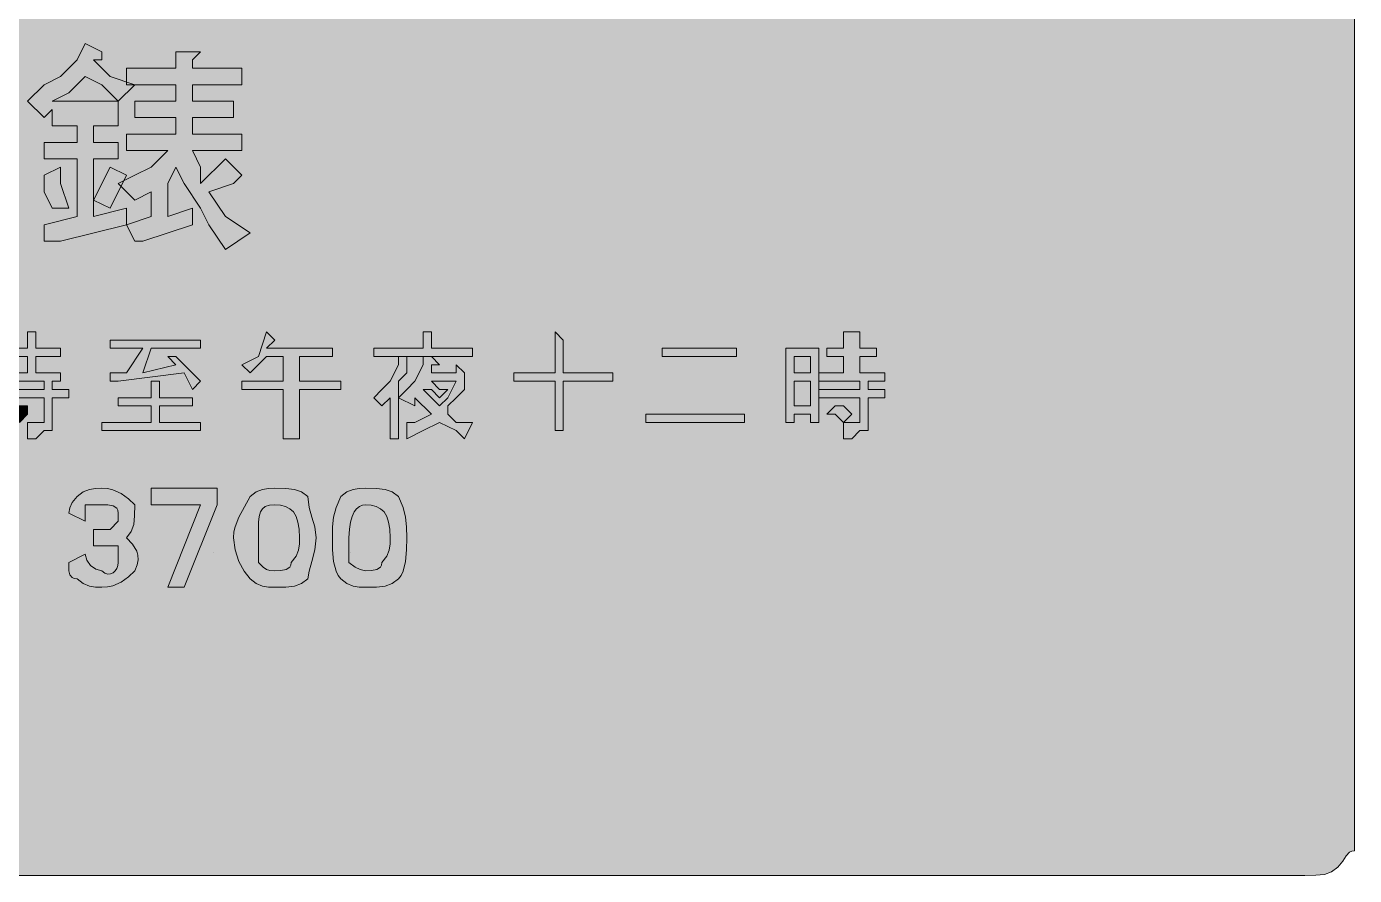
# Model space of a CAD drawing. Header units: metres. Extents: x 10 to 558, y 12 to 259.
# Drawn here: x 364.8 to 558.1, y 11.8 to 135.4 of the extents above; entities that cross this region are included whole.
import ezdxf

# ---------------------------------------------------------------- set-up
doc = ezdxf.new("R2010")
doc.units = ezdxf.units.M
for name, color, linetype, true_color in [('FILL_BLUE_0000FF', 7, 'Continuous', 0x0000ff), ('FILL_WHITE_FFFFFF', 7, 'Continuous', 0xffffff), ('STROKE_WHITE_FFFFFF', 7, 'Continuous', 0xffffff)]:
    doc.layers.add(name, color=color, linetype=linetype, true_color=true_color)

msp = doc.modelspace()

# ---------------------------------------------------------------- hatches: boundary and pattern name
at = {"layer": 'FILL_BLUE_0000FF', "true_color": 0x0000ff}
h = msp.add_hatch(color=7, dxfattribs=at)
h.dxf.hatch_style = 1
h.paths.add_polyline_path([(552.54, 258.94), (553.8, 258.81), (554.83, 258.45), (555.75, 257.76), (557.14, 256.15), (557.56, 255.44), (557.85, 254.76), (558.11, 253.37), (558.15, 251.76), (558.15, 18.96), (558.15, 15.36), (557.75, 15.31), (557.44, 15.15), (556.95, 14.61), (556.46, 13.84), (555.75, 12.96), (554.83, 12.27), (553.8, 11.91), (552.54, 11.78), (550.95, 11.76), (16.95, 11.76), (13.35, 11.76), (12.6, 12.36), (11.83, 12.77), (10.95, 12.96), (10.26, 14.57), (9.9, 15.96), (9.77, 17.35), (9.75, 18.96), (9.75, 251.76), (9.75, 255.36), (10.35, 256.11), (10.76, 256.88), (10.95, 257.76), (11.83, 257.95), (12.6, 258.36), (13.35, 258.96), (16.95, 258.96), (550.95, 258.96), (552.54, 258.94)])
at = {"layer": 'FILL_WHITE_FFFFFF', "true_color": 0xffffff}
h = msp.add_hatch(color=7, dxfattribs=at)
h.dxf.hatch_style = 1
h.paths.add_polyline_path([(374.55, 120.96), (374.55, 118.56), (378.15, 118.56), (378.15, 116.16), (374.55, 116.16), (374.55, 107.76), (379.35, 108.96), (379.35, 106.56), (369.75, 104.16), (368.55, 104.16), (367.35, 104.16), (367.35, 106.56), (372.15, 107.76), (372.15, 116.16), (367.35, 116.16), (367.35, 118.56), (372.15, 118.56), (372.15, 120.96), (368.55, 120.96), (368.55, 123.36), (367.35, 122.16), (364.95, 124.56), (367.35, 126.96), (369.75, 128.16), (372.15, 130.56), (373.35, 132.96), (375.75, 131.76), (375.75, 130.56), (374.55, 130.56), (376.95, 128.16), (380.55, 126.96), (378.15, 124.56), (378.15, 120.96), (374.55, 120.96)])
h.paths.add_polyline_path([(375.75, 126.96), (373.35, 128.16), (370.95, 125.76), (368.55, 124.56), (378.15, 124.56), (375.75, 126.96)], flags=16)
h = msp.add_hatch(color=7, dxfattribs=at)
h.dxf.hatch_style = 1
h.paths.add_polyline_path([(386.55, 129.36), (386.55, 131.76), (388.95, 131.76), (390.15, 131.76), (388.95, 130.56), (388.95, 129.36), (396.15, 129.36), (396.15, 126.96), (388.95, 126.96), (388.95, 124.56), (394.95, 124.56), (394.95, 122.16), (388.95, 122.16), (388.95, 119.76), (396.15, 119.76), (396.15, 117.36), (388.95, 117.36), (390.15, 114.96), (390.15, 112.56), (393.75, 116.16), (396.15, 113.76), (394.95, 112.56), (391.35, 111.36), (393.75, 107.76), (397.35, 105.36), (393.75, 102.96), (391.35, 106.56), (390.15, 108.96), (387.75, 112.56), (386.55, 114.96), (385.35, 112.56), (385.35, 107.76), (388.95, 108.96), (388.95, 106.56), (381.75, 104.16), (380.55, 104.16), (379.35, 106.56), (382.95, 107.76), (382.95, 111.36), (380.55, 110.16), (378.15, 112.56), (380.55, 113.76), (382.95, 114.96), (384.15, 116.16), (385.35, 117.36), (379.35, 117.36), (379.35, 119.76), (386.55, 119.76), (386.55, 122.16), (380.55, 122.16), (380.55, 124.56), (386.55, 124.56), (386.55, 126.96), (379.35, 126.96), (379.35, 129.36), (386.55, 129.36)])
h = msp.add_hatch(color=7, dxfattribs=at)
h.dxf.hatch_style = 1
h.paths.add_polyline_path([(369.75, 112.56), (370.95, 108.96), (368.55, 108.96), (367.35, 111.36), (367.35, 113.76), (369.75, 114.96), (369.75, 112.56)])
h = msp.add_hatch(color=7, dxfattribs=at)
h.dxf.hatch_style = 1
h.paths.add_polyline_path([(376.95, 114.96), (379.35, 113.76), (376.95, 108.96), (374.55, 110.16), (376.95, 114.96)])
h = msp.add_hatch(color=7, dxfattribs=at)
h.dxf.hatch_style = 1
h.paths.add_polyline_path([(369.75, 88.56), (369.75, 87.36), (366.15, 87.36), (366.15, 84.96), (369.75, 84.96), (369.75, 83.76), (368.55, 83.76), (368.55, 82.56), (370.95, 82.56), (370.95, 81.36), (368.55, 81.36), (368.55, 77.76), (368.55, 76.56), (367.35, 76.56), (366.15, 75.36), (364.95, 75.36), (364.95, 77.76), (366.15, 77.76), (367.35, 77.76), (367.35, 81.36), (361.35, 81.36), (361.35, 82.56), (367.35, 82.56), (367.35, 83.76), (361.35, 83.76), (361.35, 84.96), (364.95, 84.96), (364.95, 87.36), (362.55, 87.36), (362.55, 88.56), (364.95, 88.56), (364.95, 90.96), (366.15, 90.96), (366.15, 89.76), (366.15, 88.56), (369.75, 88.56)])
h = msp.add_hatch(color=7, dxfattribs=at)
h.dxf.hatch_style = 1
h.paths.add_polyline_path([(398.55, 87.36), (399.75, 90.96), (400.95, 89.76), (399.75, 88.56), (409.35, 88.56), (409.35, 87.36), (404.55, 87.36), (404.55, 83.76), (410.55, 83.76), (410.55, 82.56), (404.55, 82.56), (404.55, 75.36), (402.15, 75.36), (402.15, 82.56), (396.15, 82.56), (396.15, 83.76), (402.15, 83.76), (402.15, 87.36), (399.75, 87.36), (397.35, 84.96), (396.15, 86.16), (398.55, 87.36)])
h = msp.add_hatch(color=7, dxfattribs=at)
h.dxf.hatch_style = 1
h.paths.add_polyline_path([(422.55, 88.56), (422.55, 90.96), (423.75, 90.96), (423.75, 89.76), (423.75, 88.56), (429.75, 88.56), (429.75, 87.36), (415.35, 87.36), (415.35, 88.56), (422.55, 88.56)])
h = msp.add_hatch(color=7, dxfattribs=at)
h.dxf.hatch_style = 1
h.paths.add_polyline_path([(450.15, 84.96), (450.15, 83.76), (442.95, 83.76), (442.95, 76.56), (441.75, 76.56), (441.75, 83.76), (435.75, 83.76), (435.75, 84.96), (441.75, 84.96), (441.75, 90.96), (442.95, 89.76), (442.95, 84.96), (450.15, 84.96)])
h = msp.add_hatch(color=7, dxfattribs=at)
h.dxf.hatch_style = 1
h.paths.add_polyline_path([(483.75, 87.36), (481.35, 87.36), (481.35, 88.56), (483.75, 88.56), (483.75, 90.96), (486.15, 90.96), (486.15, 89.76), (486.15, 88.56), (488.55, 88.56), (488.55, 87.36), (486.15, 87.36), (486.15, 84.96), (489.75, 84.96), (489.75, 83.76), (487.35, 83.76), (487.35, 82.56), (489.75, 82.56), (489.75, 81.36), (487.35, 81.36), (487.35, 77.76), (487.35, 76.56), (486.15, 76.56), (484.95, 75.36), (483.75, 75.36), (483.75, 77.76), (484.95, 77.76), (486.15, 77.76), (486.15, 81.36), (480.15, 81.36), (480.15, 82.56), (486.15, 82.56), (486.15, 83.76), (480.15, 83.76), (480.15, 84.96), (483.75, 84.96), (483.75, 87.36)])
h = msp.add_hatch(color=7, dxfattribs=at)
h.dxf.hatch_style = 1
h.paths.add_polyline_path([(376.95, 89.76), (390.15, 89.76), (390.15, 88.56), (382.95, 88.56), (381.75, 84.96), (386.55, 86.16), (385.35, 87.36), (386.55, 87.36), (387.75, 86.16), (390.15, 83.76), (388.95, 82.56), (387.75, 84.96), (378.15, 83.76), (376.95, 83.76), (376.95, 84.96), (379.35, 84.96), (381.75, 88.56), (376.95, 88.56), (376.95, 89.76)])
h = msp.add_hatch(color=7, dxfattribs=at)
h.dxf.hatch_style = 1
h.paths.add_polyline_path([(418.95, 83.76), (418.95, 75.36), (417.75, 75.36), (417.75, 81.36), (416.55, 80.16), (415.35, 81.36), (416.55, 82.56), (417.75, 83.76), (418.95, 86.16), (418.95, 87.36), (420.15, 87.36), (420.15, 86.16), (420.15, 84.96), (418.95, 83.76)])
h = msp.add_hatch(color=7, dxfattribs=at)
h.dxf.hatch_style = 1
h.paths.add_polyline_path([(423.75, 84.96), (427.35, 84.96), (427.35, 86.16), (428.55, 84.96), (428.55, 82.56), (427.35, 81.36), (426.15, 80.16), (426.15, 78.96), (427.35, 77.76), (429.75, 77.76), (428.55, 75.36), (427.35, 76.56), (424.95, 77.76), (422.55, 76.56), (420.15, 75.36), (420.15, 77.76), (421.35, 77.76), (423.75, 78.96), (421.35, 81.36), (421.35, 80.16), (418.95, 81.36), (420.15, 82.56), (421.35, 83.76), (422.55, 86.16), (422.55, 87.36), (423.75, 87.36), (424.95, 86.16), (423.75, 86.16), (423.75, 84.96)])
h.paths.add_polyline_path([(426.15, 81.36), (427.35, 83.76), (423.75, 83.76), (424.95, 82.56), (426.15, 82.56), (424.95, 81.36), (423.75, 82.56), (422.55, 82.56), (423.75, 81.36), (424.95, 80.16), (426.15, 81.36)], flags=16)
h = msp.add_hatch(color=7, dxfattribs=at)
h.dxf.hatch_style = 1
h.paths.add_polyline_path([(468.15, 88.56), (468.15, 87.36), (457.35, 87.36), (457.35, 88.56), (468.15, 88.56)])
h = msp.add_hatch(color=7, dxfattribs=at)
h.dxf.hatch_style = 1
h.paths.add_polyline_path([(478.95, 77.76), (478.95, 78.96), (476.55, 78.96), (476.55, 77.76), (475.35, 77.76), (475.35, 88.56), (480.15, 88.56), (480.15, 77.76), (478.95, 77.76)])
h.paths.add_polyline_path([(476.55, 87.36), (476.55, 84.96), (478.95, 84.96), (478.95, 87.36), (476.55, 87.36)], flags=16)
h.paths.add_polyline_path([(478.95, 83.76), (476.55, 83.76), (476.55, 80.16), (478.95, 80.16), (478.95, 83.76)], flags=16)
h = msp.add_hatch(color=7, dxfattribs=at)
h.dxf.hatch_style = 1
h.paths.add_polyline_path([(375.75, 77.76), (382.95, 77.76), (382.95, 80.16), (378.15, 80.16), (378.15, 81.36), (382.95, 81.36), (382.95, 83.76), (384.15, 83.76), (384.15, 82.56), (384.15, 81.36), (388.95, 81.36), (388.95, 80.16), (384.15, 80.16), (384.15, 77.76), (390.15, 77.76), (390.15, 76.56), (375.75, 76.56), (375.75, 77.76)])
h = msp.add_hatch(color=7, dxfattribs=at)
h.dxf.hatch_style = 1
h.paths.add_polyline_path([(364.95, 80.16), (364.95, 78.96), (363.75, 77.76), (363.75, 78.96), (362.55, 78.96), (363.75, 80.16), (364.95, 80.16)])
h = msp.add_hatch(color=7, dxfattribs=at)
h.dxf.hatch_style = 1
h.paths.add_polyline_path([(483.75, 80.16), (484.95, 78.96), (483.75, 77.76), (482.55, 78.96), (481.35, 78.96), (482.55, 80.16), (483.75, 80.16)])
h = msp.add_hatch(color=7, dxfattribs=at)
h.dxf.hatch_style = 1
h.paths.add_polyline_path([(469.35, 78.96), (469.35, 77.76), (454.95, 77.76), (454.95, 78.96), (469.35, 78.96)])
h = msp.add_hatch(color=7, dxfattribs=at)
h.dxf.hatch_style = 1
h.paths.add_polyline_path([(378.15, 59.76), (376.95, 59.76), (374.55, 59.76), (374.55, 62.16), (376.95, 62.16), (378.15, 63.36), (378.15, 64.56), (378.1, 64.96), (377.94, 65.25), (377.4, 65.61), (376.63, 65.74), (375.75, 65.76), (373.35, 65.76), (373.35, 64.56), (373.35, 63.36), (370.95, 64.56), (371.1, 65.31), (371.46, 66.08), (372.15, 66.96), (373.05, 67.65), (373.95, 68.01), (374.85, 68.14), (375.75, 68.16), (376.6, 68.11), (377.34, 67.95), (378.6, 67.41), (379.63, 66.64), (380.55, 65.76), (380.53, 64.17), (380.4, 62.91), (380.04, 61.88), (379.35, 60.96), (380.21, 60.04), (380.85, 59.01), (381.01, 58.42), (381.04, 57.75), (380.89, 57.01), (380.55, 56.16), (379.63, 55.28), (378.6, 54.51), (377.34, 53.97), (376.6, 53.81), (375.75, 53.76), (374.85, 53.78), (373.95, 53.91), (373.05, 54.27), (372.15, 54.96), (371.75, 55.01), (371.46, 55.15), (371.1, 55.56), (370.95, 56.16), (370.95, 57.36), (373.35, 58.56), (373.56, 57.68), (374.1, 56.91), (374.87, 56.37), (375.75, 56.16), (376.2, 55.82), (376.63, 55.67), (377.04, 55.7), (377.4, 55.86), (377.71, 56.14), (377.94, 56.5), (378.1, 56.91), (378.15, 57.36), (378.15, 59.76)])
h = msp.add_hatch(color=7, dxfattribs=at)
h.dxf.hatch_style = 1
h.paths.add_polyline_path([(390.15, 65.76), (382.95, 65.76), (382.95, 68.16), (392.55, 68.16), (392.55, 65.76), (387.75, 53.76), (385.35, 53.76), (390.15, 65.76)])
h = msp.add_hatch(color=7, dxfattribs=at)
h.dxf.hatch_style = 1
h.paths.add_polyline_path([(395.16, 62.57), (395.7, 63.96), (397.35, 66.96), (398.25, 67.65), (399.15, 68.01), (400.05, 68.14), (400.95, 68.16), (402.54, 68.14), (403.8, 68.01), (404.83, 67.65), (405.75, 66.96), (405.94, 65.35), (406.35, 63.96), (406.76, 62.57), (406.95, 60.96), (406.76, 59.18), (406.35, 57.51), (405.94, 56.07), (405.75, 54.96), (404.83, 54.27), (403.8, 53.91), (402.54, 53.78), (400.95, 53.76), (400.05, 53.78), (399.15, 53.91), (398.25, 54.27), (397.35, 54.96), (396.47, 56.07), (395.7, 57.51), (395.16, 59.18), (394.95, 60.96), (395, 61.81), (395.16, 62.57)])
h.paths.add_polyline_path([(402.6, 56.31), (403.14, 56.67), (403.3, 56.96), (403.35, 57.36), (404.04, 58.26), (404.4, 59.16), (404.53, 60.06), (404.55, 60.96), (404.49, 62.2), (404.32, 63.23), (404.04, 64.06), (403.65, 64.71), (403.14, 65.19), (402.52, 65.52), (401.79, 65.7), (400.95, 65.76), (400.16, 65.7), (399.56, 65.52), (399.14, 65.19), (398.85, 64.71), (398.68, 64.06), (398.59, 63.23), (398.55, 60.96), (398.55, 57.36), (399.26, 56.67), (399.75, 56.31), (400.24, 56.18), (400.95, 56.16), (401.83, 56.18), (402.6, 56.31)], flags=16)
h = msp.add_hatch(color=7, dxfattribs=at)
h.dxf.hatch_style = 1
h.paths.add_polyline_path([(409.5, 63.96), (409.86, 65.35), (410.55, 66.96), (411.45, 67.65), (412.35, 68.01), (413.25, 68.14), (414.15, 68.16), (415.74, 68.14), (417, 68.01), (418.03, 67.65), (418.95, 66.96), (419.64, 65.35), (420, 63.96), (420.13, 62.57), (420.15, 60.96), (420.13, 59.18), (420, 57.51), (419.64, 56.07), (419.35, 55.46), (418.95, 54.96), (418.03, 54.27), (417, 53.91), (415.74, 53.78), (414.15, 53.76), (413.25, 53.78), (412.35, 53.91), (411.45, 54.27), (410.55, 54.96), (410.15, 55.46), (409.86, 56.07), (409.5, 57.51), (409.37, 59.18), (409.35, 60.96), (409.37, 62.57), (409.5, 63.96)])
h.paths.add_polyline_path([(415.8, 56.31), (416.34, 56.67), (416.5, 56.96), (416.55, 57.36), (417.24, 58.26), (417.6, 59.16), (417.73, 60.06), (417.75, 60.96), (417.69, 62.2), (417.52, 63.23), (417.24, 64.06), (416.85, 64.71), (416.34, 65.19), (415.72, 65.52), (414.99, 65.7), (414.15, 65.76), (413.7, 65.7), (413.27, 65.52), (412.86, 65.19), (412.5, 64.71), (412.19, 64.06), (411.96, 63.23), (411.8, 62.2), (411.75, 60.96), (411.75, 57.36), (412.63, 56.67), (413.4, 56.31), (414.15, 56.16), (415.03, 56.18), (415.8, 56.31)], flags=16)

# ---------------------------------------------------------------- linework, layer by layer
at = {"layer": 'FILL_BLUE_0000FF', "lineweight": 0, "true_color": 0x0000ff}
msp.add_lwpolyline([(16.95, 258.96), (550.95, 258.96), (552.54, 258.94), (553.8, 258.81), (554.83, 258.45), (555.75, 257.76), (557.14, 256.15), (557.56, 255.44), (557.85, 254.76), (558.11, 253.37), (558.15, 251.76), (558.15, 18.96), (558.15, 15.36), (557.75, 15.31), (557.44, 15.15), (556.95, 14.61), (556.46, 13.84), (555.75, 12.96), (554.83, 12.27), (553.8, 11.91), (552.54, 11.78), (550.95, 11.76), (16.95, 11.76)], dxfattribs=at)
at = {"layer": 'FILL_WHITE_FFFFFF', "lineweight": 0, "true_color": 0xffffff}
for points in [[(374.55, 120.96), (374.55, 118.56), (378.15, 118.56), (378.15, 116.16), (374.55, 116.16), (374.55, 107.76), (379.35, 108.96), (379.35, 106.56), (369.75, 104.16), (368.55, 104.16), (367.35, 104.16), (367.35, 106.56), (372.15, 107.76), (372.15, 116.16), (367.35, 116.16), (367.35, 118.56), (372.15, 118.56), (372.15, 120.96), (368.55, 120.96), (368.55, 123.36), (367.35, 122.16), (364.95, 124.56), (367.35, 126.96), (369.75, 128.16), (372.15, 130.56), (373.35, 132.96), (375.75, 131.76), (375.75, 130.56), (374.55, 130.56), (376.95, 128.16), (380.55, 126.96), (378.15, 124.56), (378.15, 120.96)], [(386.55, 129.36), (386.55, 131.76), (388.95, 131.76), (390.15, 131.76), (388.95, 130.56), (388.95, 129.36), (396.15, 129.36), (396.15, 126.96), (388.95, 126.96), (388.95, 124.56), (394.95, 124.56), (394.95, 122.16), (388.95, 122.16), (388.95, 119.76), (396.15, 119.76), (396.15, 117.36), (388.95, 117.36), (390.15, 114.96), (390.15, 112.56), (393.75, 116.16), (396.15, 113.76), (394.95, 112.56), (391.35, 111.36), (393.75, 107.76), (397.35, 105.36), (393.75, 102.96), (391.35, 106.56), (390.15, 108.96), (387.75, 112.56), (386.55, 114.96), (385.35, 112.56), (385.35, 107.76), (388.95, 108.96), (388.95, 106.56), (381.75, 104.16), (380.55, 104.16), (379.35, 106.56), (382.95, 107.76), (382.95, 111.36), (380.55, 110.16), (378.15, 112.56), (380.55, 113.76), (382.95, 114.96), (384.15, 116.16), (385.35, 117.36), (379.35, 117.36), (379.35, 119.76), (386.55, 119.76), (386.55, 122.16), (380.55, 122.16), (380.55, 124.56), (386.55, 124.56), (386.55, 126.96), (379.35, 126.96), (379.35, 129.36)], [(375.75, 126.96), (373.35, 128.16), (370.95, 125.76), (368.55, 124.56), (378.15, 124.56)], [(369.75, 112.56), (370.95, 108.96), (368.55, 108.96), (367.35, 111.36), (367.35, 113.76), (369.75, 114.96)], [(376.95, 114.96), (379.35, 113.76), (376.95, 108.96), (374.55, 110.16)], [(398.55, 87.36), (399.75, 90.96), (400.95, 89.76), (399.75, 88.56), (409.35, 88.56), (409.35, 87.36), (404.55, 87.36), (404.55, 83.76), (410.55, 83.76), (410.55, 82.56), (404.55, 82.56), (404.55, 75.36), (402.15, 75.36), (402.15, 82.56), (396.15, 82.56), (396.15, 83.76), (402.15, 83.76), (402.15, 87.36), (399.75, 87.36), (397.35, 84.96), (396.15, 86.16)], [(422.55, 88.56), (422.55, 90.96), (423.75, 90.96), (423.75, 89.76), (423.75, 88.56), (429.75, 88.56), (429.75, 87.36), (415.35, 87.36), (415.35, 88.56)], [(450.15, 84.96), (450.15, 83.76), (442.95, 83.76), (442.95, 76.56), (441.75, 76.56), (441.75, 83.76), (435.75, 83.76), (435.75, 84.96), (441.75, 84.96), (441.75, 90.96), (442.95, 89.76), (442.95, 84.96)], [(483.75, 87.36), (481.35, 87.36), (481.35, 88.56), (483.75, 88.56), (483.75, 90.96), (486.15, 90.96), (486.15, 89.76), (486.15, 88.56), (488.55, 88.56), (488.55, 87.36), (486.15, 87.36), (486.15, 84.96), (489.75, 84.96), (489.75, 83.76), (487.35, 83.76), (487.35, 82.56), (489.75, 82.56), (489.75, 81.36), (487.35, 81.36), (487.35, 77.76), (487.35, 76.56), (486.15, 76.56), (484.95, 75.36), (483.75, 75.36), (483.75, 77.76), (484.95, 77.76), (486.15, 77.76), (486.15, 81.36), (480.15, 81.36), (480.15, 82.56), (486.15, 82.56), (486.15, 83.76), (480.15, 83.76), (480.15, 84.96), (483.75, 84.96)], [(376.95, 89.76), (390.15, 89.76), (390.15, 88.56), (382.95, 88.56), (381.75, 84.96), (386.55, 86.16), (385.35, 87.36), (386.55, 87.36), (387.75, 86.16), (390.15, 83.76), (388.95, 82.56), (387.75, 84.96), (378.15, 83.76), (376.95, 83.76), (376.95, 84.96), (379.35, 84.96), (381.75, 88.56), (376.95, 88.56)], [(418.95, 83.76), (418.95, 75.36), (417.75, 75.36), (417.75, 81.36), (416.55, 80.16), (415.35, 81.36), (416.55, 82.56), (417.75, 83.76), (418.95, 86.16), (418.95, 87.36), (420.15, 87.36), (420.15, 86.16), (420.15, 84.96)], [(423.75, 84.96), (427.35, 84.96), (427.35, 86.16), (428.55, 84.96), (428.55, 82.56), (427.35, 81.36), (426.15, 80.16), (426.15, 78.96), (427.35, 77.76), (429.75, 77.76), (428.55, 75.36), (427.35, 76.56), (424.95, 77.76), (422.55, 76.56), (420.15, 75.36), (420.15, 77.76), (421.35, 77.76), (423.75, 78.96), (421.35, 81.36), (421.35, 80.16), (418.95, 81.36), (420.15, 82.56), (421.35, 83.76), (422.55, 86.16), (422.55, 87.36), (423.75, 87.36), (424.95, 86.16), (423.75, 86.16)], [(468.15, 88.56), (468.15, 87.36), (457.35, 87.36), (457.35, 88.56)], [(478.95, 77.76), (478.95, 78.96), (476.55, 78.96), (476.55, 77.76), (475.35, 77.76), (475.35, 88.56), (480.15, 88.56), (480.15, 77.76)], [(476.55, 87.36), (476.55, 84.96), (478.95, 84.96), (478.95, 87.36)], [(375.75, 77.76), (382.95, 77.76), (382.95, 80.16), (378.15, 80.16), (378.15, 81.36), (382.95, 81.36), (382.95, 83.76), (384.15, 83.76), (384.15, 82.56), (384.15, 81.36), (388.95, 81.36), (388.95, 80.16), (384.15, 80.16), (384.15, 77.76), (390.15, 77.76), (390.15, 76.56), (375.75, 76.56)], [(426.15, 81.36), (427.35, 83.76), (423.75, 83.76), (424.95, 82.56), (426.15, 82.56), (424.95, 81.36), (423.75, 82.56), (422.55, 82.56), (423.75, 81.36), (424.95, 80.16)], [(478.95, 83.76), (476.55, 83.76), (476.55, 80.16), (478.95, 80.16)], [(364.95, 80.16), (364.95, 78.96), (363.75, 77.76), (363.75, 78.96), (362.55, 78.96), (363.75, 80.16)], [(483.75, 80.16), (484.95, 78.96), (483.75, 77.76), (482.55, 78.96), (481.35, 78.96), (482.55, 80.16)], [(469.35, 78.96), (469.35, 77.76), (454.95, 77.76), (454.95, 78.96)], [(378.15, 59.76), (376.95, 59.76), (374.55, 59.76), (374.55, 62.16), (376.95, 62.16), (378.15, 63.36), (378.15, 64.56), (378.1, 64.96), (377.94, 65.25), (377.4, 65.61), (376.63, 65.74), (375.75, 65.76), (373.35, 65.76), (373.35, 64.56), (373.35, 63.36), (370.95, 64.56), (371.1, 65.31), (371.46, 66.08), (372.15, 66.96), (373.05, 67.65), (373.95, 68.01), (374.85, 68.14), (375.75, 68.16), (376.6, 68.11), (377.34, 67.95), (378.6, 67.41), (379.63, 66.64), (380.55, 65.76), (380.53, 64.17), (380.4, 62.91), (380.04, 61.88), (379.35, 60.96), (380.21, 60.04), (380.85, 59.01), (381.01, 58.42), (381.04, 57.75), (380.89, 57.01), (380.55, 56.16), (379.63, 55.28), (378.6, 54.51), (377.34, 53.97), (376.6, 53.81), (375.75, 53.76), (374.85, 53.78), (373.95, 53.91), (373.05, 54.27), (372.15, 54.96), (371.75, 55.01), (371.46, 55.15), (371.1, 55.56), (370.95, 56.16), (370.95, 57.36), (373.35, 58.56), (373.56, 57.68), (374.1, 56.91), (374.87, 56.37), (375.75, 56.16), (376.2, 55.82), (376.63, 55.67), (377.04, 55.7), (377.4, 55.86), (377.71, 56.14), (377.94, 56.5), (378.1, 56.91), (378.15, 57.36)], [(390.15, 65.76), (382.95, 65.76), (382.95, 68.16), (392.55, 68.16), (392.55, 65.76), (387.75, 53.76), (385.35, 53.76)], [(395.16, 62.57), (395.7, 63.96), (397.35, 66.96), (398.25, 67.65), (399.15, 68.01), (400.05, 68.14), (400.95, 68.16), (402.54, 68.14), (403.8, 68.01), (404.83, 67.65), (405.75, 66.96), (405.94, 65.35), (406.35, 63.96), (406.76, 62.57), (406.95, 60.96), (406.76, 59.18), (406.35, 57.51), (405.94, 56.07), (405.75, 54.96), (404.83, 54.27), (403.8, 53.91), (402.54, 53.78), (400.95, 53.76), (400.05, 53.78), (399.15, 53.91), (398.25, 54.27), (397.35, 54.96), (396.47, 56.07), (395.7, 57.51), (395.16, 59.18), (394.95, 60.96), (395, 61.81)], [(409.5, 63.96), (409.86, 65.35), (410.55, 66.96), (411.45, 67.65), (412.35, 68.01), (413.25, 68.14), (414.15, 68.16), (415.74, 68.14), (417, 68.01), (418.03, 67.65), (418.95, 66.96), (419.64, 65.35), (420, 63.96), (420.13, 62.57), (420.15, 60.96), (420.13, 59.18), (420, 57.51), (419.64, 56.07), (419.35, 55.46), (418.95, 54.96), (418.03, 54.27), (417, 53.91), (415.74, 53.78), (414.15, 53.76), (413.25, 53.78), (412.35, 53.91), (411.45, 54.27), (410.55, 54.96), (410.15, 55.46), (409.86, 56.07), (409.5, 57.51), (409.37, 59.18), (409.35, 60.96), (409.37, 62.57)], [(402.6, 56.31), (403.14, 56.67), (403.3, 56.96), (403.35, 57.36), (404.04, 58.26), (404.4, 59.16), (404.53, 60.06), (404.55, 60.96), (404.49, 62.2), (404.32, 63.23), (404.04, 64.06), (403.65, 64.71), (403.14, 65.19), (402.52, 65.52), (401.79, 65.7), (400.95, 65.76), (400.16, 65.7), (399.56, 65.52), (399.14, 65.19), (398.85, 64.71), (398.68, 64.06), (398.59, 63.23), (398.55, 60.96), (398.55, 57.36), (399.26, 56.67), (399.75, 56.31), (400.24, 56.18), (400.95, 56.16), (401.83, 56.18)], [(415.8, 56.31), (416.34, 56.67), (416.5, 56.96), (416.55, 57.36), (417.24, 58.26), (417.6, 59.16), (417.73, 60.06), (417.75, 60.96), (417.69, 62.2), (417.52, 63.23), (417.24, 64.06), (416.85, 64.71), (416.34, 65.19), (415.72, 65.52), (414.99, 65.7), (414.15, 65.76), (413.7, 65.7), (413.27, 65.52), (412.86, 65.19), (412.5, 64.71), (412.19, 64.06), (411.96, 63.23), (411.8, 62.2), (411.75, 60.96), (411.75, 57.36), (412.63, 56.67), (413.4, 56.31), (414.15, 56.16), (415.03, 56.18)]]:
    msp.add_lwpolyline(points, close=True, dxfattribs=at)
for points in [[(362.55, 88.56), (364.95, 88.56), (364.95, 90.96), (366.15, 90.96), (366.15, 89.76), (366.15, 88.56), (369.75, 88.56), (369.75, 87.36), (366.15, 87.36), (366.15, 84.96), (369.75, 84.96), (369.75, 83.76), (368.55, 83.76), (368.55, 82.56), (370.95, 82.56), (370.95, 81.36), (368.55, 81.36), (368.55, 77.76), (368.55, 76.56), (367.35, 76.56), (366.15, 75.36), (364.95, 75.36), (364.95, 77.76), (366.15, 77.76), (367.35, 77.76), (367.35, 81.36), (361.35, 81.36)], [(361.35, 84.96), (364.95, 84.96), (364.95, 87.36), (362.55, 87.36)], [(361.35, 82.56), (367.35, 82.56), (367.35, 83.76), (361.35, 83.76)]]:
    msp.add_lwpolyline(points, dxfattribs=at)
at = {"layer": 'STROKE_WHITE_FFFFFF', "lineweight": 0, "true_color": 0xffffff}
for points in [[(391.95, 58.8), (391.95, 58.8)], [(391.95, 58.8), (391.95, 58.8)], [(391.95, 58.8), (391.95, 58.8)], [(391.95, 58.8), (391.95, 58.8)], [(391.95, 58.8), (391.95, 58.8)], [(391.95, 58.8), (391.95, 58.8)], [(411.95, 58.8), (411.95, 58.8)], [(411.95, 58.8), (411.95, 58.8)], [(411.95, 58.8), (411.95, 58.8)], [(411.95, 58.8), (411.95, 58.8)], [(411.95, 58.8), (411.95, 58.8)], [(411.95, 58.8), (411.95, 58.8)]]:
    msp.add_lwpolyline(points, dxfattribs=at)

doc.saveas('drawing.dxf')
